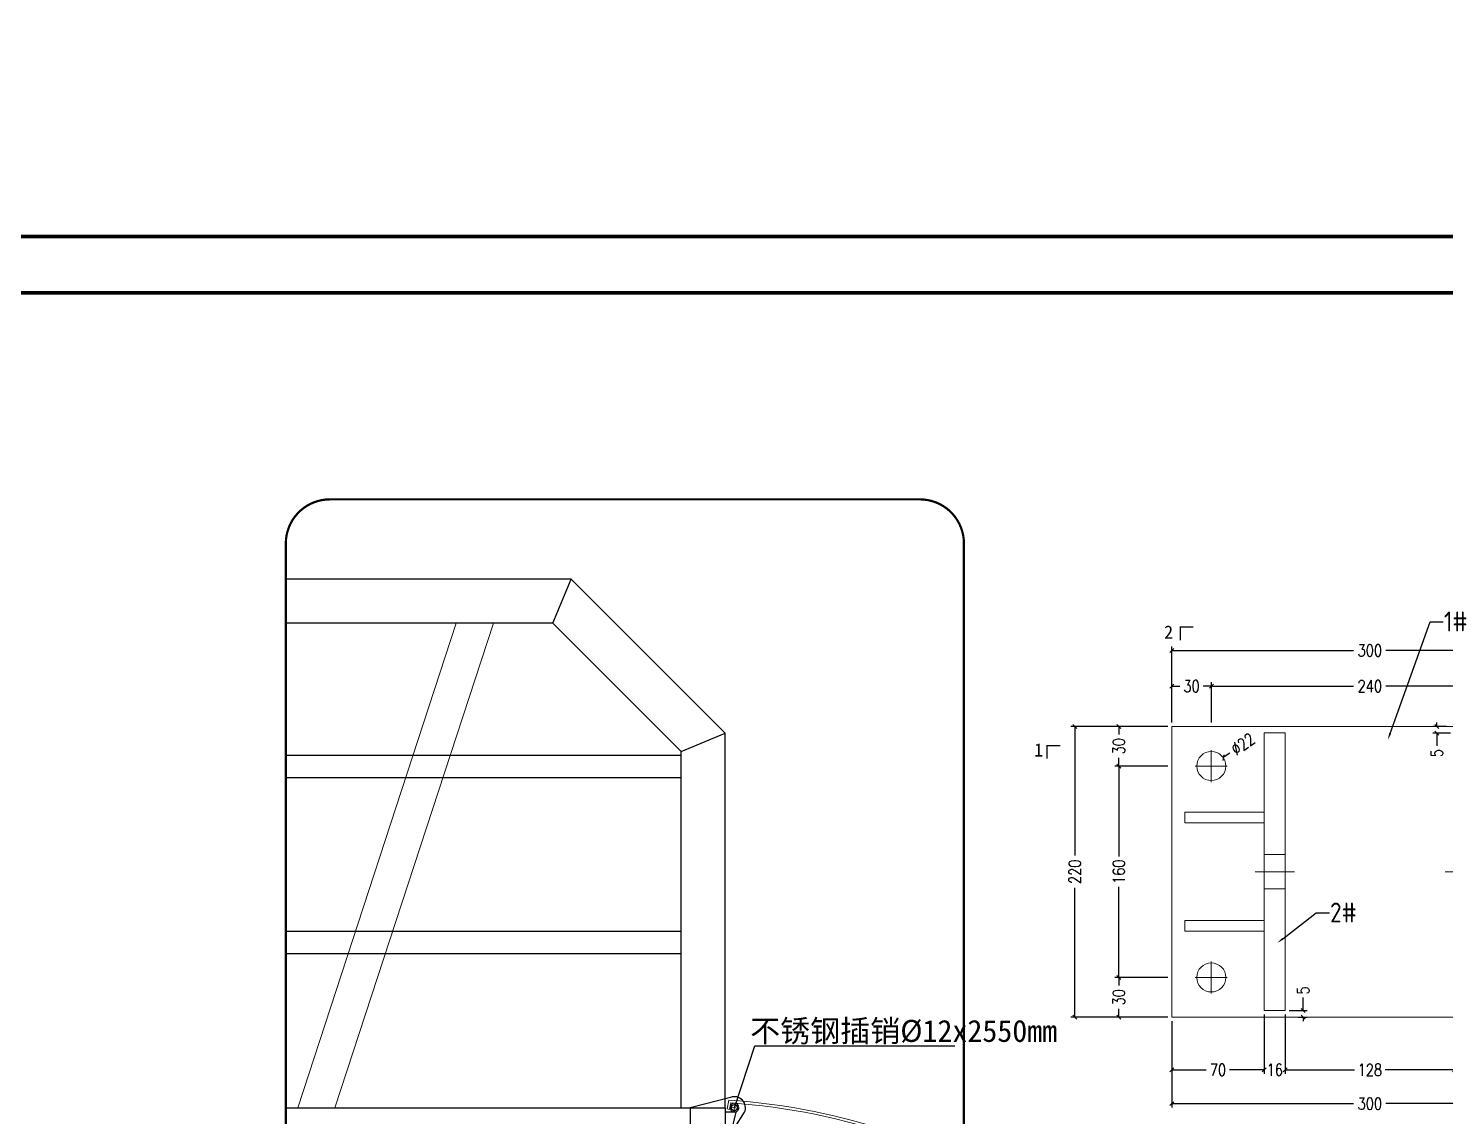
# Model space of a CAD drawing. Extents: x 15372 to 116961, y 24572 to 128109.
# Drawn here: x 33955 to 37174, y 30095 to 32566 of the extents above; entities that cross this region are included whole.
import ezdxf
from ezdxf import colors
from ezdxf.entities.mleader import LeaderData, LeaderLine
from ezdxf.math import Vec2, Vec3

# ---------------------------------------------------------------- set-up
doc = ezdxf.new("R2010")
doc.units = 0
doc.header["$LTSCALE"] = 1000
doc.header["$MEASUREMENT"] = 0
for name, pattern in [('CENTER', [2, 1.25, -0.25, 0.25, -0.25]), ('DASHDOT', [1, 0.5, -0.25, 0, -0.25]), ('DIVIDEX2', [63.5, 25.4, -12.7, 0, -12.7, 0, -12.7])]:
    doc.linetypes.add(name, pattern=pattern)
for name, color, linetype in [('100x100铝方通', 3, 'Continuous'), ('BS-Index symbol', 35, 'Continuous'), ('hjh文字', 7, 'Continuous'), ('HR-dimension', 9, 'Continuous'), ('HR-Zhuliang', 3, 'Continuous'), ('标注', 9, 'Continuous'), ('连接端梁', 130, 'Continuous'), ('铝条', 31, 'Continuous'), ('铝通', 4, 'Continuous')]:
    doc.layers.add(name, color=color, linetype=linetype)
for name, color, linetype, lineweight in [('图框', 7, 'Continuous', 13), ('结构', 52, 'Continuous', 18), ('铝斜撑', 241, 'Continuous', 9)]:
    doc.layers.add(name, color=color, linetype=linetype, lineweight=lineweight)
doc.styles.add('Arial', font='')
doc.styles.add('HZTXT', font='txtw.shx', dxfattribs={"width": 0.8, "bigfont": 'hztxtw.shx'})
doc.styles.get("Standard").update_dxf_attribs({"font": 'gbenor.shx', "bigfont": 'gbcbig.shx'})
doc.styles.add('宋体', font='')
doc.styles.get('Arial').set_extended_font_data('STXihei')
doc.styles.get('宋体').set_extended_font_data('SimSun')
doc.dimstyles.new('DIM-3', dxfattribs={"dimscale": 3, "dimtxt": 3, "dimasz": 1, "dimexe": 1, "dimexo": 1, "dimgap": 1, "dimtad": 0, "dimdec": 1, "dimrnd": 0.0005, "dimzin": 9, "dimdsep": 46, "dimtxsty": 'HZTXT', "dimblk": 'OBLIQUE', "dimcen": 0, "dimclrd": 9, "dimclre": 9, "dimclrt": 2, "dimazin": 2, "dimtfac": 1, "dimtdec": 1, "dimtofl": 0, "dimtmove": 0, "dimatfit": 3, "dimldrblk": 'OBLIQUE', "dimfxl": 1, "dimarcsym": 2})
doc.dimstyles.new('HR-BI-DIM5', dxfattribs={"dimscale": 6, "dimtxt": 5, "dimasz": 1, "dimexe": 1, "dimexo": 1.5, "dimgap": 2, "dimtad": 1, "dimdec": 1, "dimdsep": 46, "dimtxsty": 'HZTXT', "dimcen": 0, "dimdle": 1, "dimclrd": 256, "dimclre": 256, "dimclrt": 2, "dimadec": 1, "dimazin": 0, "dimtfac": 1, "dimtdec": 1, "dimtix": 1, "dimtmove": 2, "dimatfit": 3, "dimfxl": 1, "dimtfill": 1, "dimtolj": 1, "dimtzin": 0, "dimarcsym": 1})

# ---------------------------------------------------------------- blocks, each defined once
blk = doc.blocks.new('A$C46522D11')
for p, q in [((0, 17.1), (8.2, 25.2)), ((2.9, 12.7), (0.5, 15.1)), ((10.4, 12.2), (1.4, 21.3)), ((2.8, 12.8), (9.5, 19.5)), ((5, 12.2), (55.3, 12.2)), ((9.4, 20.3), (5.3, 24.5)), ((9.6, 19.3), (8.9, 25.2)), ((9.3, 12.2), (17.2, 20.1)), ((9.6, 19.3), (55.3, 24.4)), ((17.5, 12.2), (10.4, 19.4)), ((16.4, 12.2), (25.2, 21)), ((24.6, 12.2), (16.7, 20.1)), ((31.6, 12.2), (23.1, 20.8)), ((23.5, 12.2), (33.2, 21.9)), ((38.7, 12.2), (29.5, 21.5)), ((30.5, 12.2), (41.1, 22.8)), ((45.8, 12.2), (35.8, 22.2)), ((37.6, 12.2), (49.1, 23.7)), ((52.9, 12.2), (42.2, 22.9)), ((44.7, 12.2), (55.3, 22.8)), ((55.3, 16.9), (48.5, 23.6)), ((51.8, 12.2), (55.3, 15.7)), ((55.3, 24), (54.9, 24.4)), ((55.3, 12.2), (55.3, 24.4))]:
    blk.add_line(p, q)
at = {"color": 1, "linetype": 'CENTER', "ltscale": 10.16}
for p, q in [((372.9, 11), (394.9, 11)), ((383.9, 0), (383.9, 22))]:
    blk.add_line(p, q, dxfattribs=at)
blk.add_lwpolyline([(399.9, 5.2), (399.9, 25.2, 0.066496), (8.9, 25.2), (9.6, 19.3, -0.065854), (393.9, 19.9), (393.9, 5.2)], format="xyb", close=True)
for radius in [10, 7]:
    blk.add_circle((383.9, 11), radius)
for centre, radius, start, end in [((5, 17.2), 5, 165.5225, 270), ((8.9, 16.2), 9, 90, 165.5225)]:
    blk.add_arc(centre, radius, start, end)
blk = doc.blocks.new('A$C848c3b45')
at = {"layer": '图框', "lineweight": 0, "xscale": -1, "rotation": 359.6607206610116}
blk.add_blockref('A$C46522D11', (383.8, -13.3), dxfattribs=at)
blk = doc.blocks.new('A$C148601bc')
at = {"layer": 'HR-dimension'}
blk.add_lwpolyline([(-5.8, -50), (6.7, 0), (-18.3, 0), (-18.3, -50)], close=True, dxfattribs=at)
blk = doc.blocks.new('A$Cea697e5a')
blk.add_circle((20.8, 150), 7)
at = {"layer": '100x100铝方通'}
for points in [[(0, 150), (0, 1000), (-350, 1350), (-998.2, 1350)], [(-391.4, 1250), (-350, 1350)], [(-100, 150), (-100, 958.6), (-391.4, 1250), (-998.2, 1250)], [(-100, 958.6), (0, 1000)]]:
    blk.add_lwpolyline(points, dxfattribs=at)
at = {"layer": 'HR-Zhuliang'}
blk.add_lwpolyline([(-998.2, 150), (0, 150), (0, 50), (-998.2, 50)], dxfattribs=at)
at = {"layer": '铝斜撑'}
for points in [[(-611, 1250), (-971, 150)], [(-526.8, 1250), (-886.8, 150)]]:
    blk.add_lwpolyline(points, dxfattribs=at)
at = {"layer": '铝条'}
for points in [[(-998.2, 900), (-100, 900), (-100, 950), (-998.2, 950)], [(-998.2, 500), (-100, 500), (-100, 550), (-998.2, 550)]]:
    blk.add_lwpolyline(points, dxfattribs=at)
at = {"layer": '铝通'}
blk.add_lwpolyline([(43.6, 139.6, 0.668622), (12.1, 173.4), (-80, 150), (-80, 70), (0, 70)], format="xyb", close=True, dxfattribs=at)
at = {"layer": 'HR-dimension'}
blk.add_blockref('A$C148601bc', (18.3, 140), dxfattribs=at)
blk = doc.blocks.new('_Oblique')
at = {"color": 0, "linetype": 'ByBlock', "lineweight": -2}
blk.add_line((-0.5, -0.5), (0.5, 0.5), dxfattribs=at)
blk = doc.blocks.new('*D573')
at = {"layer": 'Defpoints', "color": 0, "ltscale": 10, "transparency": 16777216}
for p in [(38506.5, -4825.1), (38806.5, -4825.1), (38506.5, -4890.6)]:
    blk.add_point(p, dxfattribs=at)
at = {"layer": 'HR-dimension', "color": 9, "lineweight": -2, "ltscale": 10, "transparency": 16777216}
for p, q in [((38506.5, -4828.1), (38506.5, -4893.6)), ((38806.5, -4828.1), (38806.5, -4893.6)), ((38506.5, -4890.6), (38644.2, -4890.6)), ((38806.5, -4890.6), (38668.7, -4890.6))]:
    blk.add_line(p, q, dxfattribs=at)
at = {"layer": 'HR-dimension', "color": 9, "lineweight": -2, "ltscale": 10, "transparency": 16777216, "xscale": 3, "yscale": 3, "zscale": 3, "rotation": 180}
blk.add_blockref('_Oblique', (38506.5, -4890.6), dxfattribs=at)
at = {"layer": 'HR-dimension', "color": 9, "lineweight": -2, "ltscale": 10, "transparency": 16777216, "xscale": 3, "yscale": 3, "zscale": 3}
blk.add_blockref('_Oblique', (38806.5, -4890.6), dxfattribs=at)
at = {"layer": 'HR-dimension', "color": 2, "ltscale": 10, "transparency": 16777216, "insert": (38656.5, -4890.6), "char_height": 9, "attachment_point": 5, "style": 'HZTXT'}
blk.add_mtext('300', dxfattribs=at)
blk = doc.blocks.new('*D574')
at = {"layer": 'Defpoints', "color": 0, "ltscale": 10, "transparency": 16777216}
for p in [(38506.5, -4574.6), (38506.5, -4605.1), (38536.5, -4605.1)]:
    blk.add_point(p, dxfattribs=at)
at = {"layer": 'HR-dimension', "color": 9, "lineweight": -2, "ltscale": 10, "transparency": 16777216}
for p, q in [((38506.5, -4602.1), (38506.5, -4571.6)), ((38536.5, -4602.1), (38536.5, -4571.6)), ((38506.5, -4574.6), (38512.6, -4574.6)), ((38536.5, -4574.6), (38530.3, -4574.6))]:
    blk.add_line(p, q, dxfattribs=at)
at = {"layer": 'HR-dimension', "color": 9, "lineweight": -2, "ltscale": 10, "transparency": 16777216, "xscale": 3, "yscale": 3, "zscale": 3, "rotation": 180}
blk.add_blockref('_Oblique', (38506.5, -4574.6), dxfattribs=at)
at = {"layer": 'HR-dimension', "color": 9, "lineweight": -2, "ltscale": 10, "transparency": 16777216, "xscale": 3, "yscale": 3, "zscale": 3}
blk.add_blockref('_Oblique', (38536.5, -4574.6), dxfattribs=at)
at = {"layer": 'HR-dimension', "color": 2, "ltscale": 10, "transparency": 16777216, "insert": (38521.5, -4574.6), "char_height": 9, "attachment_point": 5, "style": 'HZTXT'}
blk.add_mtext('30', dxfattribs=at)
blk = doc.blocks.new('*D645')
at = {"layer": 'Defpoints', "color": 0, "ltscale": 10, "transparency": 16777216}
for p in [(38776.5, -4574.6), (38536.5, -4605.1), (38776.5, -4605.1)]:
    blk.add_point(p, dxfattribs=at)
at = {"layer": 'HR-dimension', "color": 9, "lineweight": -2, "ltscale": 10, "transparency": 16777216}
for p, q in [((38536.5, -4602.1), (38536.5, -4571.6)), ((38776.5, -4602.1), (38776.5, -4571.6)), ((38536.5, -4574.6), (38644.2, -4574.6)), ((38776.5, -4574.6), (38668.7, -4574.6))]:
    blk.add_line(p, q, dxfattribs=at)
at = {"layer": 'HR-dimension', "color": 9, "lineweight": -2, "ltscale": 10, "transparency": 16777216, "xscale": 3, "yscale": 3, "zscale": 3, "rotation": 180}
blk.add_blockref('_Oblique', (38536.5, -4574.6), dxfattribs=at)
at = {"layer": 'HR-dimension', "color": 9, "lineweight": -2, "ltscale": 10, "transparency": 16777216, "xscale": 3, "yscale": 3, "zscale": 3}
blk.add_blockref('_Oblique', (38776.5, -4574.6), dxfattribs=at)
at = {"layer": 'HR-dimension', "color": 2, "ltscale": 10, "transparency": 16777216, "insert": (38656.5, -4574.6), "char_height": 9, "attachment_point": 5, "style": 'HZTXT'}
blk.add_mtext('240', dxfattribs=at)
blk = doc.blocks.new('*D646')
at = {"layer": 'Defpoints', "color": 0, "ltscale": 10, "transparency": 16777216}
for p in [(38466.4, -4795.1), (38506.5, -4795.1), (38506.5, -4825.1)]:
    blk.add_point(p, dxfattribs=at)
at = {"layer": 'HR-dimension', "color": 9, "lineweight": -2, "ltscale": 10, "transparency": 16777216}
for p, q in [((38503.5, -4795.1), (38463.4, -4795.1)), ((38466.4, -4795.1), (38466.4, -4801.2)), ((38503.5, -4825.1), (38463.4, -4825.1)), ((38466.4, -4825.1), (38466.4, -4818.9))]:
    blk.add_line(p, q, dxfattribs=at)
at = {"layer": 'HR-dimension', "color": 9, "lineweight": -2, "ltscale": 10, "transparency": 16777216, "xscale": 3, "yscale": 3, "zscale": 3}
for p, rotation in [((38466.4, -4795.1), 90), ((38466.4, -4825.1), 270)]:
    blk.add_blockref('_Oblique', p, dxfattribs=dict(at, rotation=rotation))
at = {"layer": 'HR-dimension', "color": 2, "ltscale": 10, "transparency": 16777216, "insert": (38466.4, -4810.1), "char_height": 9, "attachment_point": 5, "rotation": 90, "style": 'HZTXT'}
blk.add_mtext('30', dxfattribs=at)
blk = doc.blocks.new('*D647')
at = {"layer": 'Defpoints', "color": 0, "ltscale": 10, "transparency": 16777216}
for p in [(38466.4, -4635.1), (38506.5, -4635.1), (38506.5, -4795.1)]:
    blk.add_point(p, dxfattribs=at)
at = {"layer": 'HR-dimension', "color": 9, "lineweight": -2, "ltscale": 10, "transparency": 16777216}
for p, q in [((38503.5, -4635.1), (38463.4, -4635.1)), ((38466.4, -4635.1), (38466.4, -4703.5)), ((38466.4, -4795.1), (38466.4, -4726.6)), ((38503.5, -4795.1), (38463.4, -4795.1))]:
    blk.add_line(p, q, dxfattribs=at)
at = {"layer": 'HR-dimension', "color": 9, "lineweight": -2, "ltscale": 10, "transparency": 16777216, "xscale": 3, "yscale": 3, "zscale": 3}
for p, rotation in [((38466.4, -4635.1), 90), ((38466.4, -4795.1), 270)]:
    blk.add_blockref('_Oblique', p, dxfattribs=dict(at, rotation=rotation))
at = {"layer": 'HR-dimension', "color": 2, "ltscale": 10, "transparency": 16777216, "insert": (38466.4, -4715.1), "char_height": 9, "attachment_point": 5, "rotation": 90, "style": 'HZTXT'}
blk.add_mtext('160', dxfattribs=at)
blk = doc.blocks.new('*D648')
at = {"layer": 'Defpoints', "color": 0, "ltscale": 10, "transparency": 16777216}
for p in [(38466.4, -4605.1), (38506.5, -4605.1), (38506.5, -4635.1)]:
    blk.add_point(p, dxfattribs=at)
at = {"layer": 'HR-dimension', "color": 9, "lineweight": -2, "ltscale": 10, "transparency": 16777216}
for p, q in [((38503.5, -4605.1), (38463.4, -4605.1)), ((38466.4, -4605.1), (38466.4, -4611.2)), ((38503.5, -4635.1), (38463.4, -4635.1)), ((38466.4, -4635.1), (38466.4, -4628.9))]:
    blk.add_line(p, q, dxfattribs=at)
at = {"layer": 'HR-dimension', "color": 9, "lineweight": -2, "ltscale": 10, "transparency": 16777216, "xscale": 3, "yscale": 3, "zscale": 3}
for p, rotation in [((38466.4, -4605.1), 90), ((38466.4, -4635.1), 270)]:
    blk.add_blockref('_Oblique', p, dxfattribs=dict(at, rotation=rotation))
at = {"layer": 'HR-dimension', "color": 2, "ltscale": 10, "transparency": 16777216, "insert": (38466.4, -4620.1), "char_height": 9, "attachment_point": 5, "rotation": 90, "style": 'HZTXT'}
blk.add_mtext('30', dxfattribs=at)
blk = doc.blocks.new('*D662')
at = {"layer": 'Defpoints', "color": 0, "ltscale": 10, "transparency": 16777216}
for p in [(38545.5, -4628.7), (38527.5, -4641.4)]:
    blk.add_point(p, dxfattribs=at)
at = {"layer": 'HR-dimension', "color": 9, "lineweight": -2, "ltscale": 10, "transparency": 16777216}
blk.add_line((38550.4, -4625.3), (38545.5, -4628.7), dxfattribs=at)
at = {"layer": 'HR-dimension', "color": 9, "lineweight": -2, "ltscale": 10, "transparency": 16777216, "xscale": 3, "yscale": 3, "zscale": 3, "rotation": 215.0759654489789}
blk.add_blockref('_Oblique', (38545.5, -4628.7), dxfattribs=at)
at = {"layer": 'HR-dimension', "color": 2, "ltscale": 10, "transparency": 16777216, "insert": (38560.3, -4618.4), "char_height": 9, "attachment_point": 5, "rotation": 35.076, "style": 'HZTXT'}
blk.add_mtext('∅22', dxfattribs=at)
blk = doc.blocks.new('*D581')
at = {"layer": 'Defpoints', "color": 0, "ltscale": 10, "transparency": 16777216}
for p in [(38576.5, -4820.1), (38506.5, -4845.5), (38506.5, -4865)]:
    blk.add_point(p, dxfattribs=at)
at = {"layer": 'HR-dimension', "color": 9, "lineweight": -2, "ltscale": 10, "transparency": 16777216}
for p, q in [((38576.5, -4823.1), (38576.5, -4868)), ((38506.5, -4848.5), (38506.5, -4868)), ((38506.5, -4865), (38532.6, -4865)), ((38576.5, -4865), (38550.3, -4865))]:
    blk.add_line(p, q, dxfattribs=at)
at = {"layer": 'HR-dimension', "color": 9, "lineweight": -2, "ltscale": 10, "transparency": 16777216, "xscale": 3, "yscale": 3, "zscale": 3, "rotation": 180}
blk.add_blockref('_Oblique', (38506.5, -4865), dxfattribs=at)
at = {"layer": 'HR-dimension', "color": 9, "lineweight": -2, "ltscale": 10, "transparency": 16777216, "xscale": 3, "yscale": 3, "zscale": 3}
blk.add_blockref('_Oblique', (38576.5, -4865), dxfattribs=at)
at = {"layer": 'HR-dimension', "color": 2, "ltscale": 10, "transparency": 16777216, "insert": (38541.5, -4865), "char_height": 9, "attachment_point": 5, "style": 'HZTXT'}
blk.add_mtext('70', dxfattribs=at)
blk = doc.blocks.new('*D582')
at = {"layer": 'Defpoints', "color": 0, "ltscale": 10, "transparency": 16777216}
for p in [(38576.5, -4820.1), (38592.5, -4820.1), (38592.5, -4865)]:
    blk.add_point(p, dxfattribs=at)
at = {"layer": 'HR-dimension', "color": 9, "lineweight": -2, "ltscale": 10, "transparency": 16777216}
for p, q in [((38576.5, -4823.1), (38576.5, -4868)), ((38592.5, -4823.1), (38592.5, -4868)), ((38576.5, -4865), (38576.5, -4865)), ((38592.5, -4865), (38592.4, -4865))]:
    blk.add_line(p, q, dxfattribs=at)
at = {"layer": 'HR-dimension', "color": 9, "lineweight": -2, "ltscale": 10, "transparency": 16777216, "xscale": 3, "yscale": 3, "zscale": 3, "rotation": 180}
blk.add_blockref('_Oblique', (38576.5, -4865), dxfattribs=at)
at = {"layer": 'HR-dimension', "color": 9, "lineweight": -2, "ltscale": 10, "transparency": 16777216, "xscale": 3, "yscale": 3, "zscale": 3}
blk.add_blockref('_Oblique', (38592.5, -4865), dxfattribs=at)
at = {"layer": 'HR-dimension', "color": 2, "ltscale": 10, "transparency": 16777216, "insert": (38584.5, -4865), "char_height": 9, "attachment_point": 5, "style": 'HZTXT'}
blk.add_mtext('16', dxfattribs=at)
blk = doc.blocks.new('*D583')
at = {"layer": 'Defpoints', "color": 0, "ltscale": 10, "transparency": 16777216}
for p in [(38592.5, -4820.1), (38720.5, -4820.1), (38720.5, -4865)]:
    blk.add_point(p, dxfattribs=at)
at = {"layer": 'HR-dimension', "color": 9, "lineweight": -2, "ltscale": 10, "transparency": 16777216}
for p, q in [((38592.5, -4823.1), (38592.5, -4868)), ((38720.5, -4823.1), (38720.5, -4868)), ((38592.5, -4865), (38644.9, -4865)), ((38720.5, -4865), (38668, -4865))]:
    blk.add_line(p, q, dxfattribs=at)
at = {"layer": 'HR-dimension', "color": 9, "lineweight": -2, "ltscale": 10, "transparency": 16777216, "xscale": 3, "yscale": 3, "zscale": 3, "rotation": 180}
blk.add_blockref('_Oblique', (38592.5, -4865), dxfattribs=at)
at = {"layer": 'HR-dimension', "color": 9, "lineweight": -2, "ltscale": 10, "transparency": 16777216, "xscale": 3, "yscale": 3, "zscale": 3}
blk.add_blockref('_Oblique', (38720.5, -4865), dxfattribs=at)
at = {"layer": 'HR-dimension', "color": 2, "ltscale": 10, "transparency": 16777216, "insert": (38656.5, -4865), "char_height": 9, "attachment_point": 5, "style": 'HZTXT'}
blk.add_mtext('128', dxfattribs=at)
blk = doc.blocks.new('*D586')
at = {"layer": 'Defpoints', "color": 0, "ltscale": 10, "transparency": 16777216}
for p in [(38707.2, -4605.1), (38717.6, -4605.1), (38720.5, -4610.1)]:
    blk.add_point(p, dxfattribs=at)
at = {"layer": 'HR-dimension', "color": 9, "lineweight": -2, "ltscale": 10, "transparency": 16777216}
for p, q in [((38707.2, -4605.1), (38707.2, -4602.1)), ((38714.6, -4605.1), (38704.2, -4605.1)), ((38717.5, -4610.1), (38704.2, -4610.1)), ((38707.2, -4610.1), (38707.2, -4619.9))]:
    blk.add_line(p, q, dxfattribs=at)
at = {"layer": 'HR-dimension', "color": 9, "lineweight": -2, "ltscale": 10, "transparency": 16777216, "xscale": 3, "yscale": 3, "zscale": 3}
for p, rotation in [((38707.2, -4605.1), 270), ((38707.2, -4610.1), 90)]:
    blk.add_blockref('_Oblique', p, dxfattribs=dict(at, rotation=rotation))
at = {"layer": 'HR-dimension', "color": 2, "ltscale": 10, "transparency": 16777216, "insert": (38707.2, -4625.3), "char_height": 9, "attachment_point": 5, "rotation": 90, "style": 'HZTXT'}
blk.add_mtext('5', dxfattribs=at)
blk = doc.blocks.new('*D587')
at = {"layer": 'Defpoints', "color": 0, "ltscale": 10, "transparency": 16777216}
for p in [(38592.5, -4820.1), (38599.3, -4825.1), (38606.1, -4820.1)]:
    blk.add_point(p, dxfattribs=at)
at = {"layer": 'HR-dimension', "color": 9, "lineweight": -2, "ltscale": 10, "transparency": 16777216}
for p, q in [((38606.1, -4820.1), (38606.1, -4810.3)), ((38595.5, -4820.1), (38609.1, -4820.1)), ((38602.3, -4825.1), (38609.1, -4825.1)), ((38606.1, -4825.1), (38606.1, -4828.1))]:
    blk.add_line(p, q, dxfattribs=at)
at = {"layer": 'HR-dimension', "color": 9, "lineweight": -2, "ltscale": 10, "transparency": 16777216, "xscale": 3, "yscale": 3, "zscale": 3}
for p, rotation in [((38606.1, -4820.1), 270), ((38606.1, -4825.1), 90)]:
    blk.add_blockref('_Oblique', p, dxfattribs=dict(at, rotation=rotation))
at = {"layer": 'HR-dimension', "color": 2, "ltscale": 10, "transparency": 16777216, "insert": (38606.1, -4804.9), "char_height": 9, "attachment_point": 5, "rotation": 90, "style": 'HZTXT'}
blk.add_mtext('5', dxfattribs=at)
blk = doc.blocks.new('*D656')
at = {"layer": 'Defpoints', "color": 0, "ltscale": 10, "transparency": 16777216}
for p in [(38506.5, -4547.6), (38506.5, -4605.1), (38806.5, -4605.1)]:
    blk.add_point(p, dxfattribs=at)
at = {"layer": 'HR-dimension', "color": 9, "lineweight": -2, "ltscale": 10, "transparency": 16777216}
for p, q in [((38506.5, -4602.1), (38506.5, -4544.6)), ((38506.5, -4547.6), (38644.2, -4547.6)), ((38806.5, -4547.6), (38668.7, -4547.6)), ((38806.5, -4602.1), (38806.5, -4544.6))]:
    blk.add_line(p, q, dxfattribs=at)
at = {"layer": 'HR-dimension', "color": 9, "lineweight": -2, "ltscale": 10, "transparency": 16777216, "xscale": 3, "yscale": 3, "zscale": 3, "rotation": 180}
blk.add_blockref('_Oblique', (38506.5, -4547.6), dxfattribs=at)
at = {"layer": 'HR-dimension', "color": 9, "lineweight": -2, "ltscale": 10, "transparency": 16777216, "xscale": 3, "yscale": 3, "zscale": 3}
blk.add_blockref('_Oblique', (38806.5, -4547.6), dxfattribs=at)
at = {"layer": 'HR-dimension', "color": 2, "ltscale": 10, "transparency": 16777216, "insert": (38656.5, -4547.6), "char_height": 9, "attachment_point": 5, "style": 'HZTXT'}
blk.add_mtext('300', dxfattribs=at)
blk = doc.blocks.new('*D657')
at = {"layer": 'Defpoints', "color": 0, "ltscale": 10, "transparency": 16777216}
for p in [(38506.5, -4605.1), (38433.2, -4825.1), (38506.5, -4825.1)]:
    blk.add_point(p, dxfattribs=at)
at = {"layer": 'HR-dimension', "color": 9, "lineweight": -2, "ltscale": 10, "transparency": 16777216}
for p, q in [((38503.5, -4605.1), (38430.2, -4605.1)), ((38433.2, -4605.1), (38433.2, -4702.8)), ((38433.2, -4825.1), (38433.2, -4727.3)), ((38503.5, -4825.1), (38430.2, -4825.1))]:
    blk.add_line(p, q, dxfattribs=at)
at = {"layer": 'HR-dimension', "color": 9, "lineweight": -2, "ltscale": 10, "transparency": 16777216, "xscale": 3, "yscale": 3, "zscale": 3}
for p, rotation in [((38433.2, -4605.1), 90), ((38433.2, -4825.1), 270)]:
    blk.add_blockref('_Oblique', p, dxfattribs=dict(at, rotation=rotation))
at = {"layer": 'HR-dimension', "color": 2, "ltscale": 10, "transparency": 16777216, "insert": (38433.2, -4715.1), "char_height": 9, "attachment_point": 5, "rotation": 90, "style": 'HZTXT'}
blk.add_mtext('220', dxfattribs=at)
blk = doc.blocks.new('asdasdasdgfhgtj')
at = {"layer": '标注', "color": 1, "const_width": 1}
for points in [[(38522.93, -4529.88), (38512.93, -4529.88), (38512.93, -4539.88)], [(38412.07, -4629.58), (38412.07, -4619.58), (38422.07, -4619.58)]]:
    blk.add_lwpolyline(points, dxfattribs=at)
at = {"layer": '结构', "color": 4}
for p, q in [((38806.46, -4605.07), (38506.46, -4605.07)), ((38506.46, -4605.07), (38506.46, -4825.07)), ((38506.46, -4825.07), (38806.46, -4825.07))]:
    blk.add_line(p, q, dxfattribs=at)
at = {"layer": '结构', "color": 1, "linetype": 'CENTER', "ltscale": 0.44}
for p, q in [((38536.46, -4647.17), (38536.46, -4622.97)), ((38524.36, -4635.07), (38548.56, -4635.07)), ((38536.46, -4782.97), (38536.46, -4807.17)), ((38524.36, -4795.07), (38548.56, -4795.07))]:
    blk.add_line(p, q, dxfattribs=at)
at = {"layer": '结构', "color": 1, "linetype": 'DASHDOT', "ltscale": 5}
for p, q in [((38576.46, -4702.07), (38592.46, -4702.07)), ((38569.56, -4715.07), (38599.36, -4715.07)), ((38743.36, -4715.07), (38713.56, -4715.07)), ((38576.46, -4728.07), (38592.46, -4728.07))]:
    blk.add_line(p, q, dxfattribs=at)
at = {"layer": '结构', "color": 4}
for points in [[(38576.46, -4820.07), (38576.46, -4610.07), (38592.46, -4610.07), (38592.46, -4820.07)], [(38576.46, -4678.07), (38516.46, -4678.07), (38516.46, -4670.07), (38576.46, -4670.07)], [(38576.46, -4752.07), (38516.46, -4752.07), (38516.46, -4760.07), (38576.46, -4760.07)]]:
    blk.add_lwpolyline(points, close=True, dxfattribs=at)
for centre in [(38536.46, -4635.07), (38536.46, -4795.07)]:
    blk.add_circle(centre, 11, dxfattribs=at)
at = {"layer": '标注', "color": 1, "char_height": 10, "attachment_point": 5, "style": 'Arial'}
for s, insert in [('2', (38504.12, -4533.74)), ('1', (38405.71, -4622.88))]:
    blk.add_mtext(s, dxfattribs=dict(at, insert=insert))
at = {"layer": 'HR-dimension', "ltscale": 10}
for base, p1, p2, picture, middle in [((38506.46, -4547.62), (38806.46, -4605.07), (38506.46, -4605.07), '*D656', (38656.46, -4547.62)), ((38506.46, -4574.61), (38536.46, -4605.07), (38506.46, -4605.07), '*D574', (38521.46, -4574.61)), ((38776.46, -4574.61), (38536.46, -4605.07), (38776.46, -4605.07), '*D645', (38656.46, -4574.61)), ((38506.46, -4865.02), (38576.46, -4820.07), (38506.46, -4845.51), '*D581', (38541.46, -4865.02)), ((38720.46, -4865.02), (38592.46, -4820.07), (38720.46, -4820.07), '*D583', (38656.46, -4865.02))]:
    dim = blk.add_linear_dim(base=base, p1=p1, p2=p2, dimstyle='DIM-3', dxfattribs=at)
    dim.commit()
    dim.dimension.update_dxf_attribs({"geometry": picture, "text_midpoint": middle})
for base, p1, p2, picture, middle in [((38433.22, -4825.07), (38506.46, -4605.07), (38506.46, -4825.07), '*D657', (38433.22, -4715.07)), ((38466.4, -4605.07), (38506.46, -4635.07), (38506.46, -4605.07), '*D648', (38466.4, -4620.07)), ((38466.4, -4635.07), (38506.46, -4795.07), (38506.46, -4635.07), '*D647', (38466.4, -4715.07)), ((38466.4, -4795.07), (38506.46, -4825.07), (38506.46, -4795.07), '*D646', (38466.4, -4810.07))]:
    dim = blk.add_linear_dim(base=base, p1=p1, p2=p2, angle=90, dimstyle='DIM-3', dxfattribs=at)
    dim.commit()
    dim.dimension.update_dxf_attribs({"geometry": picture, "text_midpoint": middle})
for base, p1, p2, picture, middle in [((38707.2, -4605.07), (38720.46, -4610.07), (38717.6, -4605.07), '*D586', (38707.2, -4625.27)), ((38606.07, -4820.07), (38599.34, -4825.07), (38592.46, -4820.07), '*D587', (38606.07, -4804.87))]:
    dim = blk.add_linear_dim(base=base, p1=p1, p2=p2, angle=90, dimstyle='DIM-3', dxfattribs=at)
    dim.commit()
    dim.dimension.update_dxf_attribs({"geometry": picture, "text_midpoint": middle, "dimtype": 128})
dim = blk.add_diameter_dim_2p(p1=(38527.46, -4641.39), p2=(38545.47, -4628.75), dimstyle='DIM-3', dxfattribs=at)
dim.commit()
dim.dimension.update_dxf_attribs({"geometry": '*D662', "text_midpoint": (38560.27, -4618.36)})
for base, p1, p2, picture, middle in [((38506.46, -4890.63), (38806.46, -4825.07), (38506.46, -4825.07), '*D573', (38656.46, -4890.63)), ((38592.46, -4865.02), (38576.46, -4820.07), (38592.46, -4820.07), '*D582', (38584.46, -4865.02))]:
    dim = blk.add_linear_dim(base=base, p1=p1, p2=p2, dimstyle='DIM-3', dxfattribs=at)
    dim.commit()
    dim.dimension.update_dxf_attribs({"geometry": picture, "text_midpoint": middle, "dimtype": 128})
at = {"layer": '标注', "color": 6}
ml = blk.add_multileader_mtext('Standard', dxfattribs=at)
ml.set_content('1#', color=6)
ml.set_leader_properties(color=9)
ml.build(insert=Vec2(0, 0))
ml.multileader.update_dxf_attribs({"dogleg_length": 10, "arrow_head_size": 5})
ctx = ml.context
ctx.base_point, ctx.char_height, ctx.arrow_head_size, ctx.landing_gap_size, ctx.plane_origin = Vec3(38712.13, -4525.81), 15, 5, 0.5, Vec3(35639.83, -10150.26)
notes = []
notes.append((ctx, [(1, (1, 1, 0), (38702.13, -4525.81), (1, 0), 10, [(0, [(38670.19, -4615.11)], 256, [])])]))
ctx.mtext.insert, ctx.mtext.defined_height, ctx.mtext.flow_direction = Vec3(38712.63, -4518.18), 40, 5
ml = blk.add_multileader_mtext('Standard', dxfattribs=at)
ml.set_content('2#', color=6)
ml.set_leader_properties(color=9)
ml.build(insert=Vec2(0, 0))
ml.multileader.update_dxf_attribs({"dogleg_length": 10, "arrow_head_size": 5})
ctx = ml.context
ctx.base_point, ctx.char_height, ctx.arrow_head_size, ctx.landing_gap_size, ctx.plane_origin = Vec3(38625.89, -4746.07), 15, 5, 0.5, Vec3(35556.3, -10303.97)
notes.append((ctx, [(1, (1, 1, 0), (38615.89, -4746.07), (1, 0), 10, [(0, [(38586.66, -4768.82)], 256, [])])]))
ctx.mtext.insert, ctx.mtext.defined_height, ctx.mtext.flow_direction = Vec3(38626.39, -4738.44), 40, 5
for ctx, leaders in notes:
    for number, flags, end, landing, length, lines in leaders:
        leader = LeaderData()
        leader.index, (leader.has_last_leader_line, leader.has_dogleg_vector, leader.attachment_direction) = number, flags
        leader.last_leader_point, leader.dogleg_vector, leader.dogleg_length = Vec3(end), Vec3(landing), length
        for number, points, colour, breaks in lines:
            line = LeaderLine()
            line.index, line.vertices, line.color, line.breaks = number, Vec3.list(points), colors.encode_raw_color(colour), breaks
            leader.lines.append(line)
        ctx.leaders.append(leader)

msp = doc.modelspace()

# ---------------------------------------------------------------- linework, layer by layer
msp.add_lwpolyline([(16134.92, 63433.28), (64382.45, 63433.28), (64382.45, 32093.11), (16134.92, 32093.11)], close=True)
at = {"layer": 'BS-Index symbol', "color": 1, "linetype": 'DIVIDEX2', "const_width": 5, "flags": 128}
msp.add_lwpolyline([(34639.56, 31496.23), (35979.93, 31496.23, -0.4142136), (36079.93, 31396.23), (36079.93, 29574.02, -0.4142136), (35979.93, 29474.02), (34639.56, 29474.02, -0.4142136), (34539.56, 29574.02), (34539.56, 31396.23, -0.4142136)], format="xyb", close=True, dxfattribs=at)
at = {"layer": '连接端梁', "color": 0, "const_width": 8}
for points in [[(30870.48, 32093.11), (39747.32, 32093.11), (39747.32, 25076.97), (30870.48, 25076.97)], [(30998.48, 31965.11), (39619.32, 31965.11), (39619.32, 25204.97), (30998.48, 25204.97)]]:
    msp.add_lwpolyline(points, close=True, dxfattribs=at)

# ---------------------------------------------------------------- block references
at = {"layer": 'HR-dimension', "ltscale": 10}
msp.add_blockref('A$Cea697e5a', (35537.77, 29965.02), dxfattribs=at)
at = {"layer": 'HR-dimension', "rotation": 348.9803445999434}
msp.add_blockref('A$C848c3b45', (35558.62, 30114.99), dxfattribs=at)
at = {"layer": '连接端梁', "color": 0, "xscale": 3, "yscale": 3, "zscale": 3}
msp.add_blockref('asdasdasdgfhgtj', (-78967.5, 44795.97), dxfattribs=at)

# ---------------------------------------------------------------- texts
at = {"layer": 'hjh文字', "style": '宋体'}
msp.add_text('不锈钢插销%%C12x2550mm', height=50, dxfattribs=at).set_placement((35594.3, 30264.36, 0))

# ---------------------------------------------------------------- leaders
at = {"layer": 'HR-dimension'}
msp.add_leader([(35558.62, 30114.99, 0), (35604.89, 30255.19, 0), (36059.1, 30255.19, 0)], dimstyle='HR-BI-DIM5', override={"dimgap": 2, "dimtad": 0}, dxfattribs=at)

doc.saveas('drawing.dxf')
